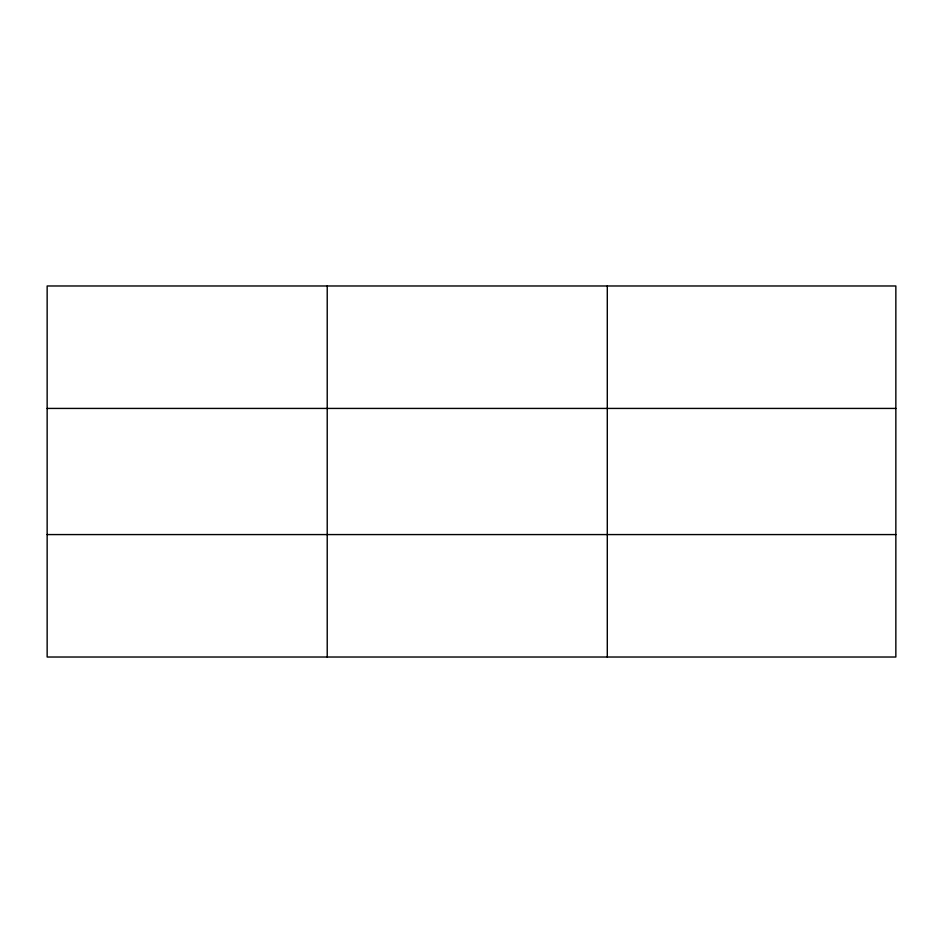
<?xml version="1.0" encoding="UTF-8"?>
<svg xmlns="http://www.w3.org/2000/svg" width="943" height="943" viewBox="0 0 943 943"><rect width="100%" height="100%" fill="white"/><g stroke="black" fill="none" stroke-linecap="round" stroke-linejoin="round"><path stroke-width="1.41" d="M327.221 285.977L327.221 657.023M607.292 285.977L607.292 657.023M895.85 534.575L895.85 657.023L47.15 657.023L47.15 285.977L895.85 285.977L895.85 534.575L47.15 534.575M47.15 408.425L895.85 408.425"/></g></svg>
